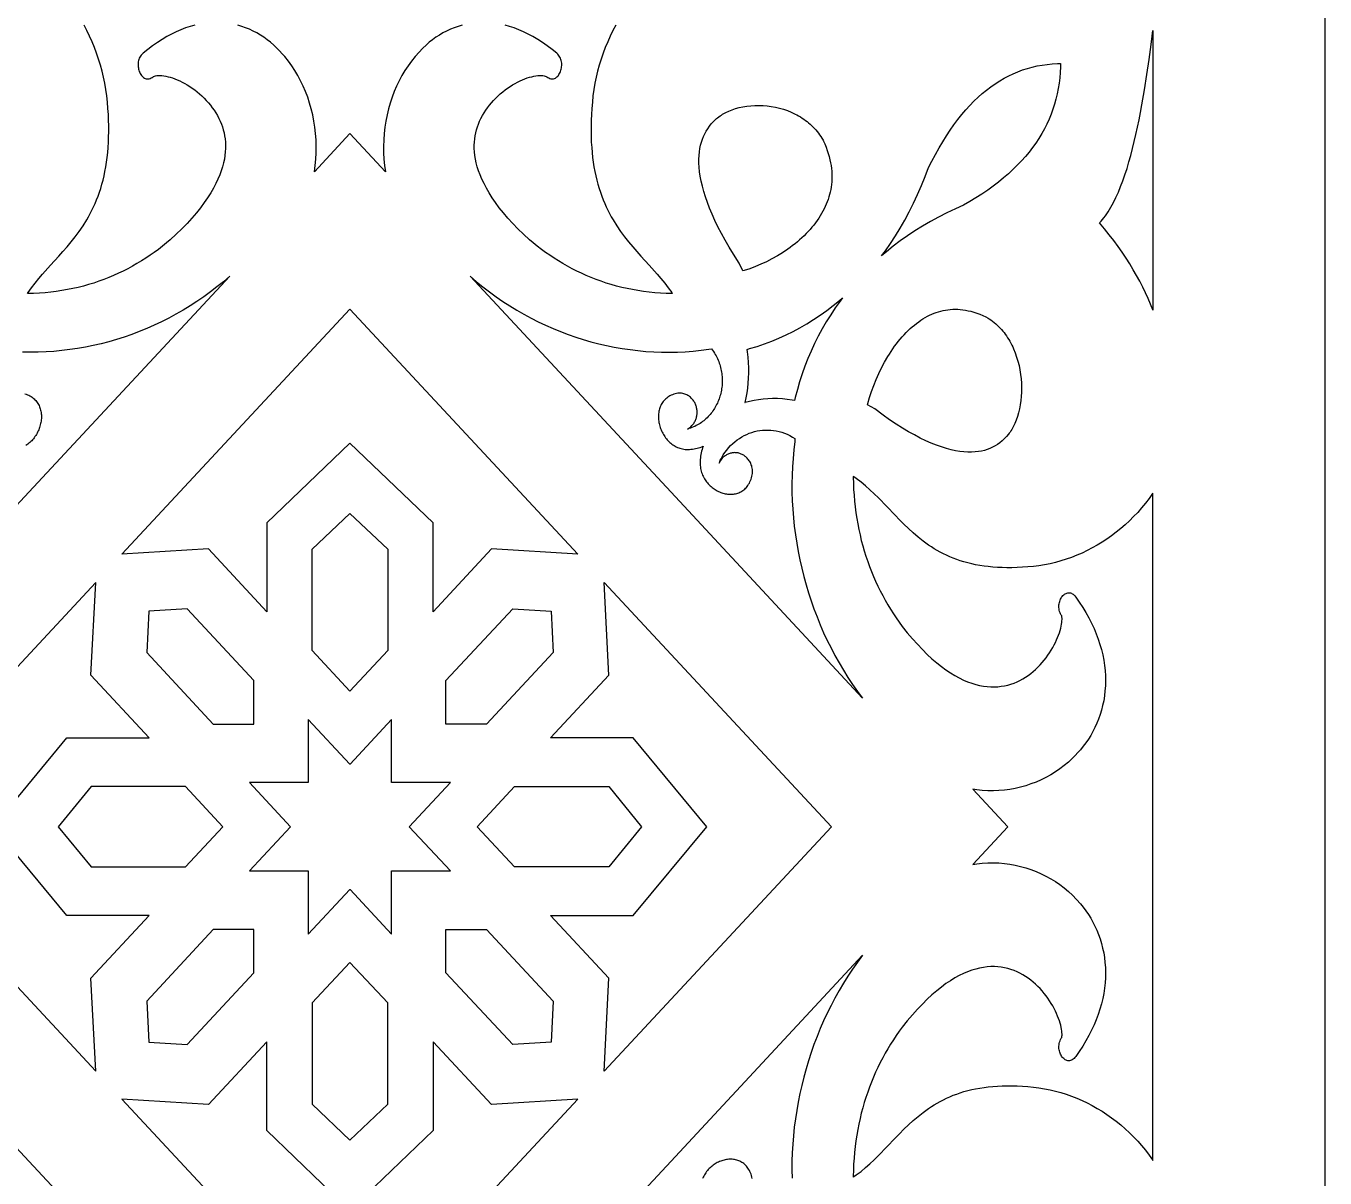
# Model space of a CAD drawing. Extents: x -170 to 170, y -482 to 482.
# Drawn here: x -56.5 to 170, y 89.6 to 290.5 of the extents above; entities that cross this region are included whole.
import ezdxf

# ---------------------------------------------------------------- set-up
doc = ezdxf.new("R2010")
doc.units = 0
doc.header["$MEASUREMENT"] = 0
doc.layers.add('LAYER_1', color=18, linetype='CONTINUOUS')

msp = doc.modelspace()

# ---------------------------------------------------------------- linework, layer by layer
at = {"layer": 'LAYER_1'}
for points in [[(170, -482.5), (170, 482.5), (-170, 482.5), (-170, -482.5)], [(139.98, 241), (139.58, 241.99), (139.16, 242.98), (138.71, 243.98), (138.22, 244.98), (137.71, 245.98), (137.16, 246.99), (136.58, 248), (135.96, 249.02), (135.31, 250.03), (134.63, 251.05), (133.91, 252.07), (133.16, 253.09), (132.37, 254.11), (131.54, 255.14), (130.68, 256.16), (130.95, 256.45), (131.21, 256.75), (131.46, 257.07), (131.71, 257.41), (132.2, 258.12), (132.67, 258.89), (133.12, 259.72), (133.56, 260.59), (133.97, 261.52), (134.37, 262.49), (134.76, 263.51), (135.12, 264.57), (135.48, 265.66), (135.82, 266.79), (136.14, 267.95), (136.45, 269.14), (136.75, 270.36), (137.04, 271.6), (137.31, 272.86), (137.58, 274.14), (137.83, 275.44), (138.07, 276.74), (138.53, 279.38), (138.94, 282.04), (139.33, 284.69), (139.69, 287.31), (140, 289.75), (140, 240.93)], [(123.88, 283.39), (123.83, 282.42), (123.75, 281.47), (123.63, 280.52), (123.48, 279.59), (123.3, 278.67), (123.08, 277.77), (122.83, 276.87), (122.55, 275.99), (122.23, 275.11), (121.88, 274.25), (121.49, 273.4), (121.07, 272.56), (120.61, 271.73), (120.11, 270.91), (119.58, 270.1), (119.01, 269.31), (118.4, 268.52), (117.76, 267.74), (117.07, 266.97), (116.35, 266.21), (115.59, 265.46), (114.79, 264.73), (113.95, 264), (113.07, 263.28), (112.16, 262.58), (111.2, 261.88), (110.19, 261.2), (109.15, 260.53), (108.07, 259.87), (107, 259.25), (105.55, 258.62), (104.07, 257.92), (102.62, 257.19), (101.2, 256.42), (99.83, 255.62), (98.49, 254.78), (97.2, 253.92), (95.94, 253.02), (94.71, 252.1), (93.53, 251.14), (92.68, 250.41), (93.36, 251.32), (94.25, 252.6), (95.11, 253.91), (95.94, 255.27), (96.75, 256.66), (97.52, 258.1), (98.27, 259.58), (98.98, 261.1), (99.66, 262.66), (100.31, 264.26), (100.9, 265.81), (101.47, 266.96), (102.09, 268.12), (102.71, 269.25), (103.35, 270.32), (103.99, 271.35), (104.65, 272.34), (105.31, 273.29), (105.99, 274.19), (106.68, 275.05), (107.37, 275.87), (108.08, 276.65), (108.79, 277.38), (109.52, 278.07), (110.25, 278.73), (110.99, 279.34), (111.74, 279.91), (112.51, 280.44), (113.28, 280.94), (114.06, 281.39), (114.85, 281.81), (115.65, 282.19), (116.46, 282.53), (117.28, 282.84), (118.12, 283.11), (118.96, 283.34), (119.81, 283.54), (120.68, 283.7), (121.56, 283.82), (122.44, 283.91), (123.35, 283.96), (123.89, 283.97)], [(84.03, 263.76), (84, 263.31), (83.96, 262.86), (83.9, 262.41), (83.83, 261.98), (83.74, 261.54), (83.64, 261.11), (83.51, 260.69), (83.38, 260.26), (83.23, 259.84), (83.06, 259.42), (82.88, 259.01), (82.68, 258.6), (82.47, 258.19), (82.24, 257.78), (81.99, 257.37), (81.74, 256.97), (81.46, 256.58), (81.18, 256.18), (80.88, 255.79), (80.56, 255.41), (80.24, 255.03), (79.9, 254.65), (79.54, 254.29), (79.18, 253.92), (78.8, 253.57), (78.41, 253.21), (78.02, 252.87), (77.61, 252.53), (77.19, 252.21), (76.76, 251.88), (76.35, 251.59), (75.44, 250.97), (74.52, 250.41), (73.58, 249.88), (72.63, 249.39), (71.66, 248.95), (70.69, 248.54), (69.72, 248.18), (68.76, 247.87), (68.51, 247.8), (67.86, 249.14), (66.86, 250.7), (66.11, 251.93), (65.41, 253.14), (64.76, 254.32), (64.17, 255.47), (63.63, 256.58), (63.14, 257.67), (62.71, 258.72), (62.32, 259.74), (61.98, 260.72), (61.69, 261.67), (61.45, 262.58), (61.25, 263.46), (61.09, 264.3), (60.97, 265.1), (60.9, 265.86), (60.86, 266.59), (60.85, 267.28), (60.88, 267.94), (60.94, 268.56), (61.03, 269.15), (61.14, 269.71), (61.28, 270.24), (61.45, 270.75), (61.64, 271.23), (61.86, 271.7), (62.1, 272.15), (62.38, 272.59), (62.68, 273.02), (63.01, 273.43), (63.38, 273.84), (63.76, 274.22), (63.91, 274.35), (64.11, 274.51), (64.32, 274.67), (64.54, 274.83), (64.77, 274.98), (64.98, 275.11), (65.52, 275.4), (66.06, 275.66), (66.64, 275.89), (67.24, 276.1), (67.87, 276.27), (68.53, 276.42), (69.2, 276.53), (69.89, 276.61), (70.59, 276.66), (71.31, 276.67), (72.03, 276.65), (72.75, 276.59), (73.47, 276.49), (74.19, 276.36), (74.9, 276.19), (75.59, 275.99), (76.28, 275.75), (76.95, 275.48), (77.63, 275.16), (77.92, 275.01), (78.23, 274.83), (78.53, 274.65), (78.83, 274.46), (79.12, 274.26), (79.41, 274.05), (79.69, 273.83), (79.96, 273.61), (80.23, 273.38), (80.49, 273.14), (80.74, 272.89), (80.98, 272.64), (81.22, 272.37), (81.45, 272.1), (81.67, 271.82), (81.89, 271.53), (82.09, 271.23), (82.29, 270.93), (82.48, 270.61), (82.58, 270.42), (82.78, 269.97), (83.01, 269.39), (83.22, 268.82), (83.4, 268.27), (83.56, 267.72), (83.69, 267.19), (83.8, 266.67), (83.88, 266.16), (83.95, 265.66), (84, 265.17), (84.03, 264.7), (84.04, 264.23)], [(55.17, 210.06), (20.95, 246.85), (22.05, 245.91), (23.18, 245), (24.32, 244.12), (25.49, 243.27), (26.67, 242.46), (27.87, 241.68), (29.09, 240.94), (30.33, 240.23), (31.58, 239.56), (32.84, 238.92), (34.12, 238.32), (35.41, 237.75), (36.72, 237.22), (38.03, 236.72), (39.36, 236.26), (40.69, 235.83), (42.03, 235.44), (43.38, 235.09), (44.74, 234.78), (46.1, 234.5), (47.47, 234.26), (48.84, 234.06), (50.21, 233.89), (51.59, 233.76), (52.97, 233.67), (54.34, 233.62), (55.72, 233.61), (57.1, 233.64), (58.47, 233.7), (59.84, 233.81), (61.21, 233.95), (62.57, 234.14), (63.05, 234.18), (63.22, 233.95), (63.39, 233.71), (63.54, 233.47), (63.69, 233.23), (63.83, 232.99), (63.96, 232.74), (64.08, 232.49), (64.19, 232.24), (64.3, 231.98), (64.39, 231.72), (64.48, 231.47), (64.56, 231.21), (64.63, 230.94), (64.69, 230.68), (64.75, 230.42), (64.8, 230.15), (64.84, 229.89), (64.87, 229.62), (64.89, 229.35), (64.91, 229.09), (64.92, 228.82), (64.92, 228.55), (64.91, 228.29), (64.9, 228.02), (64.88, 227.76), (64.85, 227.49), (64.81, 227.23), (64.77, 226.97), (64.72, 226.71), (64.66, 226.46), (64.59, 226.2), (64.52, 225.95), (64.44, 225.7), (64.36, 225.45), (64.26, 225.21), (64.16, 224.97), (64.06, 224.73), (63.94, 224.49), (63.82, 224.26), (63.7, 224.03), (63.56, 223.81), (63.42, 223.59), (63.28, 223.37), (63.13, 223.16), (62.97, 222.96), (62.8, 222.76), (62.63, 222.56), (62.46, 222.37), (62.27, 222.18), (62.08, 222), (61.89, 221.83), (61.69, 221.66), (61.48, 221.5), (61.27, 221.35), (61.05, 221.2), (60.83, 221.06), (60.6, 220.92), (60.36, 220.8), (60.12, 220.68), (59.88, 220.57), (59.63, 220.46), (59.37, 220.37), (59.11, 220.28), (58.84, 220.2), (59.04, 220.32), (59.25, 220.46), (59.44, 220.62), (59.63, 220.8), (59.74, 220.92), (59.84, 221.05), (59.94, 221.18), (60.02, 221.32), (60.1, 221.46), (60.18, 221.6), (60.25, 221.74), (60.31, 221.89), (60.36, 222.04), (60.41, 222.19), (60.44, 222.34), (60.48, 222.5), (60.5, 222.66), (60.52, 222.81), (60.53, 222.97), (60.53, 223.13), (60.53, 223.29), (60.52, 223.45), (60.5, 223.6), (60.48, 223.76), (60.45, 223.92), (60.41, 224.07), (60.36, 224.22), (60.31, 224.37), (60.25, 224.52), (60.18, 224.67), (60.11, 224.81), (60.03, 224.95), (59.94, 225.09), (59.84, 225.22), (59.74, 225.35), (59.63, 225.48), (59.5, 225.61), (59.37, 225.74), (59.23, 225.86), (59.08, 225.98), (58.92, 226.08), (58.76, 226.17), (58.58, 226.25), (58.4, 226.32), (58.21, 226.37), (58.02, 226.42), (57.81, 226.44), (57.6, 226.46), (57.38, 226.46), (57.16, 226.44), (56.93, 226.41), (56.7, 226.36), (56.45, 226.28), (56.22, 226.2), (56, 226.1), (55.79, 225.99), (55.59, 225.88), (55.4, 225.75), (55.23, 225.62), (55.06, 225.48), (54.91, 225.33), (54.76, 225.17), (54.63, 225.01), (54.5, 224.84), (54.39, 224.67), (54.29, 224.49), (54.19, 224.3), (54.11, 224.11), (54.04, 223.92), (53.97, 223.72), (53.92, 223.52), (53.87, 223.31), (53.84, 223.1), (53.81, 222.89), (53.79, 222.68), (53.79, 222.46), (53.79, 222.24), (53.79, 222.03), (53.81, 221.81), (53.84, 221.59), (53.87, 221.37), (53.92, 221.15), (53.97, 220.93), (54.03, 220.72), (54.09, 220.5), (54.17, 220.29), (54.25, 220.08), (54.34, 219.87), (54.44, 219.66), (54.54, 219.46), (54.65, 219.26), (54.77, 219.07), (54.9, 218.88), (55.03, 218.7), (55.17, 218.52), (55.31, 218.34), (55.47, 218.18), (55.62, 218.02), (55.79, 217.86), (55.96, 217.72), (56.14, 217.58), (56.32, 217.45), (56.51, 217.32), (56.7, 217.21), (56.9, 217.11), (57.11, 217.01), (57.32, 216.92), (57.53, 216.85), (57.76, 216.79), (57.98, 216.73), (58.21, 216.69), (58.45, 216.66), (58.69, 216.64), (58.93, 216.64), (59.18, 216.65), (59.43, 216.67), (59.71, 216.7), (59.99, 216.74), (60.26, 216.79), (60.53, 216.86), (60.8, 216.93), (61.07, 217.01), (61.33, 217.11), (61.58, 217.21), (61.49, 216.94), (61.4, 216.66), (61.32, 216.37), (61.25, 216.08), (61.19, 215.79), (61.14, 215.5), (61.1, 215.2), (61.08, 214.9), (61.06, 214.63), (61.05, 214.36), (61.05, 214.1), (61.07, 213.84), (61.1, 213.59), (61.14, 213.34), (61.19, 213.1), (61.25, 212.86), (61.32, 212.63), (61.39, 212.4), (61.48, 212.18), (61.58, 211.96), (61.69, 211.76), (61.8, 211.55), (61.92, 211.36), (62.05, 211.17), (62.19, 210.98), (62.33, 210.8), (62.48, 210.63), (62.63, 210.47), (62.79, 210.31), (62.96, 210.16), (63.13, 210.02), (63.31, 209.89), (63.49, 209.76), (63.67, 209.64), (63.86, 209.53), (64.05, 209.42), (64.24, 209.33), (64.44, 209.24), (64.64, 209.16), (64.84, 209.08), (65.04, 209.02), (65.24, 208.97), (65.45, 208.92), (65.65, 208.88), (65.85, 208.86), (66.06, 208.84), (66.26, 208.83), (66.46, 208.83), (66.66, 208.84), (66.86, 208.86), (67.06, 208.88), (67.25, 208.92), (67.45, 208.97), (67.63, 209.03), (67.82, 209.1), (68, 209.18), (68.18, 209.27), (68.35, 209.37), (68.52, 209.48), (68.68, 209.6), (68.83, 209.73), (68.99, 209.88), (69.13, 210.03), (69.27, 210.2), (69.4, 210.38), (69.52, 210.57), (69.64, 210.77), (69.75, 210.98), (69.84, 211.21), (69.93, 211.44), (70.02, 211.69), (70.09, 211.96), (70.13, 212.21), (70.16, 212.46), (70.18, 212.7), (70.18, 212.93), (70.17, 213.16), (70.14, 213.38), (70.1, 213.59), (70.05, 213.79), (69.98, 213.99), (69.91, 214.17), (69.83, 214.35), (69.73, 214.52), (69.63, 214.68), (69.52, 214.83), (69.4, 214.98), (69.27, 215.11), (69.15, 215.23), (69.03, 215.34), (68.91, 215.44), (68.78, 215.54), (68.65, 215.63), (68.51, 215.71), (68.38, 215.78), (68.24, 215.84), (68.1, 215.9), (67.96, 215.95), (67.81, 215.99), (67.67, 216.03), (67.52, 216.05), (67.38, 216.07), (67.23, 216.08), (67.08, 216.09), (66.94, 216.08), (66.79, 216.07), (66.64, 216.05), (66.5, 216.02), (66.35, 215.99), (66.21, 215.95), (66.07, 215.9), (65.93, 215.84), (65.79, 215.78), (65.66, 215.7), (65.53, 215.62), (65.4, 215.54), (65.27, 215.44), (65.15, 215.34), (65.03, 215.23), (64.92, 215.11), (64.75, 214.91), (64.61, 214.7), (64.48, 214.48), (64.36, 214.26), (64.47, 214.51), (64.58, 214.76), (64.71, 215), (64.83, 215.24), (65.1, 215.7), (65.39, 216.13), (65.7, 216.55), (66.03, 216.94), (66.38, 217.32), (66.74, 217.67), (67.11, 217.99), (67.5, 218.3), (67.9, 218.58), (68.32, 218.83), (68.74, 219.07), (69.18, 219.28), (69.62, 219.46), (70.07, 219.62), (70.53, 219.76), (71, 219.87), (71.47, 219.95), (71.94, 220.01), (72.42, 220.04), (72.9, 220.04), (73.38, 220.02), (73.86, 219.97), (74.34, 219.89), (74.82, 219.78), (75.29, 219.65), (75.77, 219.49), (76.23, 219.29), (76.69, 219.07), (77.15, 218.82), (77.59, 218.54), (77.55, 218.02), (77.38, 216.56), (77.25, 215.09), (77.15, 213.62), (77.09, 212.14), (77.06, 210.66), (77.07, 209.18), (77.12, 207.7), (77.2, 206.22), (77.32, 204.74), (77.48, 203.26), (77.67, 201.78), (77.89, 200.31), (78.15, 198.85), (78.44, 197.39), (78.77, 195.94), (79.13, 194.5), (79.52, 193.06), (79.95, 191.64), (80.41, 190.22), (80.91, 188.82), (81.44, 187.43), (82, 186.05), (82.59, 184.69), (83.22, 183.35), (83.88, 182.02), (84.57, 180.71), (85.29, 179.41), (86.05, 178.14), (86.83, 176.89), (87.65, 175.66), (88.5, 174.45), (89.38, 173.26)], [(85.45, 242.53), (84.62, 241.35), (83.82, 240.14), (83.06, 238.91), (82.34, 237.67), (81.66, 236.4), (81.02, 235.12), (80.42, 233.81), (79.86, 232.5), (79.34, 231.16), (78.86, 229.81), (78.41, 228.45), (78.01, 227.08), (77.64, 225.69), (77.52, 225.18), (77.13, 225.26), (76.25, 225.39), (75.39, 225.48), (74.54, 225.52), (73.69, 225.53), (72.86, 225.5), (72.04, 225.44), (71.24, 225.33), (70.45, 225.2), (69.68, 225.03), (68.92, 224.82), (68.88, 224.81), (68.89, 224.85), (69.08, 225.67), (69.24, 226.5), (69.37, 227.35), (69.46, 228.21), (69.52, 229.09), (69.55, 229.99), (69.54, 230.89), (69.5, 231.81), (69.42, 232.74), (69.3, 233.68), (69.23, 234.11), (69.69, 234.24), (70.99, 234.63), (72.26, 235.06), (73.53, 235.54), (74.79, 236.06), (76.03, 236.62), (77.25, 237.23), (78.46, 237.87), (79.66, 238.56), (80.83, 239.29), (81.99, 240.06), (83.13, 240.88), (84.25, 241.74), (85.36, 242.63), (85.86, 243.07)], [(0, 241.11), (39.74, 198.37), (24.67, 199.29), (14.5, 188.34), (14.5, 203.82), (0, 217.74), (-14.5, 203.82), (-14.5, 188.34), (-24.67, 199.29), (-39.74, 198.37)], [(117.09, 226.66), (117.04, 225.9), (116.97, 225.16), (116.86, 224.43), (116.73, 223.73), (116.56, 223.05), (116.37, 222.4), (116.16, 221.78), (115.92, 221.2), (115.64, 220.62), (115.52, 220.39), (115.38, 220.14), (115.24, 219.91), (115.09, 219.68), (114.94, 219.46), (114.82, 219.31), (114.46, 218.89), (114.09, 218.5), (113.7, 218.14), (113.3, 217.82), (112.9, 217.52), (112.48, 217.26), (112.04, 217.03), (111.59, 216.82), (111.12, 216.64), (110.62, 216.49), (110.1, 216.36), (109.56, 216.27), (108.98, 216.21), (108.37, 216.18), (107.72, 216.18), (107.05, 216.22), (106.34, 216.31), (105.59, 216.43), (104.81, 216.6), (104, 216.82), (103.15, 217.08), (102.27, 217.39), (101.35, 217.75), (100.41, 218.17), (99.43, 218.64), (98.42, 219.17), (97.38, 219.75), (96.32, 220.38), (95.22, 221.08), (94.1, 221.83), (92.95, 222.64), (91.5, 223.71), (90.25, 224.41), (90.32, 224.68), (90.61, 225.72), (90.94, 226.76), (91.32, 227.8), (91.73, 228.84), (92.19, 229.87), (92.68, 230.88), (93.2, 231.86), (93.77, 232.84), (94.05, 233.29), (94.35, 233.75), (94.66, 234.2), (94.97, 234.64), (95.29, 235.07), (95.61, 235.48), (95.95, 235.89), (96.28, 236.28), (96.63, 236.66), (96.98, 237.03), (97.33, 237.38), (97.69, 237.72), (98.05, 238.04), (98.41, 238.35), (98.78, 238.64), (99.16, 238.92), (99.53, 239.18), (99.91, 239.42), (100.29, 239.65), (100.67, 239.87), (101.06, 240.06), (101.45, 240.24), (101.84, 240.4), (102.23, 240.55), (102.63, 240.68), (103.03, 240.79), (103.43, 240.89), (103.84, 240.97), (104.25, 241.03), (104.67, 241.08), (105.1, 241.1), (105.53, 241.11), (105.96, 241.1), (106.41, 241.07), (106.86, 241.02), (107.33, 240.95), (107.8, 240.85), (108.28, 240.74), (108.78, 240.59), (109.28, 240.43), (109.8, 240.23), (110.33, 240.01), (110.87, 239.76), (111.29, 239.55), (111.46, 239.44), (111.76, 239.23), (112.04, 239.02), (112.32, 238.8), (112.59, 238.57), (112.85, 238.33), (113.1, 238.08), (113.35, 237.83), (113.58, 237.57), (113.81, 237.3), (114.04, 237.02), (114.25, 236.73), (114.46, 236.44), (114.66, 236.14), (114.85, 235.83), (115.04, 235.51), (115.22, 235.19), (115.39, 234.86), (115.55, 234.53), (115.69, 234.22), (115.99, 233.49), (116.24, 232.77), (116.46, 232.03), (116.65, 231.28), (116.81, 230.52), (116.93, 229.75), (117.02, 228.97), (117.08, 228.2), (117.1, 227.42)], [(131.41, 128.85), (131.54, 128.01), (131.64, 127.15), (131.71, 126.28), (131.73, 125.4), (131.71, 124.5), (131.66, 123.6), (131.56, 122.69), (131.42, 121.78), (131.24, 120.86), (131.02, 119.94), (130.76, 119.02), (130.46, 118.1), (130.12, 117.18), (129.73, 116.26), (129.3, 115.34), (128.83, 114.41), (128.32, 113.49), (127.76, 112.58), (127.16, 111.66), (126.54, 110.77), (126.4, 110.58), (126.25, 110.42), (126.1, 110.29), (125.94, 110.19), (125.79, 110.11), (125.63, 110.05), (125.47, 110.03), (125.31, 110.02), (125.16, 110.03), (125.01, 110.07), (124.86, 110.13), (124.71, 110.2), (124.57, 110.29), (124.44, 110.4), (124.31, 110.52), (124.2, 110.66), (124.08, 110.81), (123.98, 110.98), (123.89, 111.15), (123.81, 111.33), (123.74, 111.53), (123.69, 111.73), (123.65, 111.94), (123.62, 112.15), (123.61, 112.37), (123.61, 112.59), (123.63, 112.82), (123.67, 113.04), (123.72, 113.27), (123.8, 113.5), (123.9, 113.72), (124.01, 113.94), (124.09, 114.07), (124.09, 114.08), (124.1, 114.12), (124.12, 114.19), (124.14, 114.31), (124.15, 114.47), (124.15, 114.68), (124.14, 114.92), (124.11, 115.2), (124.07, 115.51), (124, 115.84), (123.92, 116.2), (123.82, 116.58), (123.69, 116.98), (123.55, 117.39), (123.38, 117.82), (123.2, 118.25), (123, 118.69), (122.77, 119.13), (122.53, 119.58), (122.27, 120.02), (121.99, 120.47), (121.69, 120.91), (121.38, 121.35), (121.04, 121.77), (120.69, 122.19), (120.33, 122.6), (119.94, 123), (119.54, 123.38), (119.13, 123.75), (118.69, 124.1), (118.25, 124.43), (117.78, 124.74), (117.31, 125.03), (116.81, 125.3), (116.31, 125.54), (115.79, 125.76), (115.25, 125.95), (114.7, 126.11), (114.13, 126.24), (113.56, 126.34), (112.96, 126.41), (112.35, 126.44), (111.73, 126.44), (111.1, 126.39), (110.44, 126.31), (109.78, 126.19), (109.1, 126.02), (108.4, 125.81), (107.69, 125.54), (106.96, 125.24), (106.22, 124.88), (105.47, 124.46), (104.7, 123.99), (103.92, 123.47), (103.12, 122.88), (102.31, 122.24), (101.48, 121.53), (100.65, 120.76), (99.8, 119.92), (98.93, 119.01), (98.06, 118.03), (97.17, 116.98), (96.28, 115.88), (95.77, 115.17), (95.25, 114.42), (94.75, 113.67), (94.26, 112.9), (93.79, 112.11), (93.33, 111.32), (92.89, 110.51), (92.46, 109.7), (92.06, 108.87), (91.66, 108.02), (91.29, 107.17), (90.93, 106.31), (90.59, 105.43), (90.27, 104.54), (89.96, 103.64), (89.68, 102.73), (89.41, 101.81), (89.16, 100.88), (88.93, 99.94), (88.72, 98.98), (88.53, 98.02), (88.36, 97.04), (88.21, 96.05), (88.08, 95.05), (87.97, 94.04), (87.89, 93.02), (87.82, 91.99), (87.78, 90.94), (87.76, 89.88), (87.76, 89.73), (87.88, 89.81), (88.29, 90.1), (89.12, 90.73), (89.91, 91.38), (90.67, 92.06), (91.42, 92.76), (92.14, 93.48), (93.6, 94.98), (95.05, 96.51), (95.8, 97.29), (96.57, 98.06), (97.36, 98.83), (98.19, 99.58), (99.05, 100.31), (99.94, 101.02), (100.88, 101.69), (101.38, 102.02), (101.88, 102.34), (102.4, 102.64), (102.93, 102.94), (103.47, 103.22), (104.03, 103.49), (104.6, 103.75), (105.19, 103.99), (105.8, 104.22), (106.42, 104.43), (107.06, 104.63), (107.72, 104.81), (108.4, 104.98), (109.09, 105.13), (109.81, 105.26), (110.55, 105.37), (111.3, 105.46), (112.08, 105.54), (112.88, 105.6), (113.71, 105.63), (114.55, 105.65), (115.42, 105.65), (116.32, 105.62), (117.24, 105.58), (118.19, 105.51), (119.16, 105.42), (120.13, 105.3), (121.1, 105.14), (122.06, 104.95), (123.02, 104.73), (123.96, 104.47), (124.9, 104.17), (125.82, 103.84), (126.74, 103.48), (127.64, 103.09), (128.54, 102.66), (129.42, 102.2), (130.28, 101.72), (131.13, 101.2), (131.97, 100.65), (132.79, 100.07), (133.6, 99.46), (134.38, 98.82), (135.15, 98.15), (135.9, 97.46), (136.63, 96.74), (137.34, 95.99), (138.03, 95.21), (138.69, 94.41), (139.33, 93.58), (139.95, 92.72), (140, 92.65), (140, 209.02), (139.95, 208.95), (139.33, 208.09), (138.69, 207.26), (138.03, 206.46), (137.34, 205.68), (136.63, 204.93), (135.9, 204.21), (135.15, 203.51), (134.38, 202.85), (133.6, 202.21), (132.79, 201.6), (131.97, 201.02), (131.13, 200.47), (130.28, 199.95), (129.42, 199.47), (128.54, 199.01), (127.64, 198.58), (126.74, 198.19), (125.82, 197.83), (124.9, 197.5), (123.96, 197.2), (123.02, 196.94), (122.06, 196.72), (121.1, 196.53), (120.13, 196.37), (119.16, 196.25), (118.19, 196.16), (117.24, 196.09), (116.32, 196.05), (115.42, 196.02), (114.55, 196.02), (113.71, 196.04), (112.88, 196.07), (112.08, 196.13), (111.3, 196.21), (110.55, 196.3), (109.81, 196.41), (109.09, 196.54), (108.4, 196.69), (107.72, 196.86), (107.06, 197.04), (106.42, 197.24), (105.8, 197.45), (105.19, 197.68), (104.6, 197.92), (104.03, 198.18), (103.47, 198.45), (102.93, 198.73), (102.4, 199.02), (101.88, 199.33), (101.38, 199.65), (100.88, 199.98), (99.94, 200.65), (99.05, 201.36), (98.19, 202.09), (97.36, 202.84), (96.57, 203.61), (95.8, 204.38), (95.05, 205.16), (93.6, 206.69), (92.14, 208.19), (91.42, 208.91), (90.67, 209.61), (89.91, 210.29), (89.12, 210.94), (88.29, 211.57), (87.88, 211.86), (87.76, 211.94), (87.76, 211.79), (87.78, 210.73), (87.82, 209.68), (87.89, 208.65), (87.97, 207.63), (88.08, 206.62), (88.21, 205.62), (88.36, 204.63), (88.53, 203.65), (88.72, 202.69), (88.93, 201.73), (89.16, 200.79), (89.41, 199.86), (89.68, 198.94), (89.96, 198.03), (90.27, 197.13), (90.59, 196.24), (90.93, 195.36), (91.29, 194.5), (91.66, 193.65), (92.06, 192.8), (92.46, 191.97), (92.89, 191.16), (93.33, 190.35), (93.79, 189.56), (94.26, 188.77), (94.75, 188), (95.25, 187.25), (95.77, 186.5), (96.28, 185.79), (97.17, 184.69), (98.06, 183.64), (98.93, 182.66), (99.8, 181.75), (100.65, 180.91), (101.48, 180.14), (102.31, 179.43), (103.12, 178.79), (103.92, 178.2), (104.7, 177.68), (105.47, 177.21), (106.22, 176.79), (106.96, 176.43), (107.69, 176.12), (108.4, 175.86), (109.1, 175.65), (109.78, 175.48), (110.44, 175.36), (111.1, 175.28), (111.73, 175.23), (112.35, 175.23), (112.96, 175.26), (113.56, 175.33), (114.13, 175.43), (114.7, 175.56), (115.25, 175.72), (115.79, 175.91), (116.31, 176.13), (116.81, 176.37), (117.31, 176.64), (117.78, 176.93), (118.25, 177.24), (118.69, 177.57), (119.13, 177.92), (119.54, 178.29), (119.94, 178.67), (120.33, 179.07), (120.69, 179.48), (121.04, 179.9), (121.38, 180.32), (121.69, 180.76), (121.99, 181.2), (122.27, 181.65), (122.53, 182.09), (122.77, 182.54), (123, 182.98), (123.2, 183.42), (123.38, 183.85), (123.55, 184.28), (123.69, 184.69), (123.82, 185.09), (123.92, 185.47), (124, 185.83), (124.07, 186.16), (124.11, 186.47), (124.14, 186.75), (124.15, 186.99), (124.15, 187.2), (124.14, 187.36), (124.12, 187.48), (124.1, 187.55), (124.09, 187.59), (124.09, 187.6), (124.01, 187.73), (123.9, 187.95), (123.8, 188.17), (123.72, 188.4), (123.67, 188.63), (123.63, 188.85), (123.61, 189.08), (123.61, 189.3), (123.62, 189.52), (123.65, 189.73), (123.69, 189.94), (123.74, 190.14), (123.81, 190.34), (123.89, 190.52), (123.98, 190.69), (124.08, 190.86), (124.2, 191.01), (124.31, 191.15), (124.44, 191.27), (124.57, 191.38), (124.71, 191.47), (124.86, 191.54), (125.01, 191.6), (125.16, 191.64), (125.31, 191.65), (125.47, 191.64), (125.63, 191.62), (125.79, 191.56), (125.94, 191.48), (126.1, 191.38), (126.25, 191.25), (126.4, 191.09), (126.54, 190.9), (127.16, 190.01), (127.76, 189.09), (128.32, 188.18), (128.83, 187.26), (129.3, 186.33), (129.73, 185.41), (130.12, 184.49), (130.46, 183.57), (130.76, 182.65), (131.02, 181.73), (131.24, 180.81), (131.42, 179.89), (131.56, 178.98), (131.66, 178.07), (131.71, 177.17), (131.73, 176.27), (131.71, 175.39), (131.64, 174.52), (131.54, 173.66), (131.41, 172.82), (131.23, 171.99), (131.03, 171.19), (130.79, 170.4), (130.52, 169.63), (130.22, 168.89), (129.89, 168.16), (129.53, 167.46), (129.15, 166.78), (128.74, 166.12), (128.31, 165.49), (127.86, 164.87), (127.37, 164.25), (126, 162.79), (125.28, 162.12), (124.54, 161.51), (123.78, 160.93), (122.99, 160.4), (122.18, 159.9), (121.35, 159.44), (120.5, 159.02), (119.63, 158.64), (118.74, 158.3), (117.84, 158), (116.92, 157.74), (115.99, 157.52), (115.05, 157.35), (114.1, 157.23), (113.15, 157.14), (112.18, 157.11), (111.22, 157.12), (110.24, 157.18), (109.27, 157.28), (108.62, 157.39), (114.71, 150.83), (108.62, 144.28), (109.27, 144.39), (110.24, 144.49), (111.22, 144.55), (112.18, 144.56), (113.15, 144.53), (114.1, 144.44), (115.05, 144.32), (115.99, 144.14), (116.92, 143.93), (117.84, 143.67), (118.74, 143.37), (119.63, 143.03), (120.5, 142.65), (121.35, 142.23), (122.18, 141.77), (122.99, 141.27), (123.78, 140.74), (124.54, 140.16), (125.28, 139.55), (126, 138.88), (127.37, 137.42), (127.86, 136.8), (128.31, 136.18), (128.74, 135.55), (129.15, 134.89), (129.53, 134.21), (129.89, 133.51), (130.22, 132.78), (130.52, 132.04), (130.79, 131.27), (131.03, 130.48), (131.23, 129.68)], [(0, 205.49), (6.6, 199.25), (6.6, 181.57), (0, 174.49), (-6.6, 181.57), (-6.6, 199.25)], [(-44.3, 108.2), (-45.15, 124.4), (-34.97, 135.35), (-49.37, 135.35), (-62.22, 150.83), (-49.37, 166.32), (-34.97, 166.32), (-45.15, 177.27), (-44.3, 193.47), (-83.94, 150.83)], [(44.3, 108.2), (45.15, 124.4), (34.97, 135.35), (49.37, 135.35), (62.22, 150.83), (49.37, 166.32), (34.97, 166.32), (45.15, 177.27), (44.3, 193.47), (83.94, 150.83)], [(-23.81, 168.75), (-16.75, 168.75), (-16.75, 176.33), (-28.38, 188.84), (-35.06, 188.43), (-35.43, 181.25)], [(23.81, 168.75), (16.75, 168.75), (16.75, 176.33), (28.38, 188.84), (35.06, 188.43), (35.43, 181.25)], [(0, 139.91), (0.01, 139.91), (0.02, 139.91), (7.26, 132.11), (7.26, 143.13), (17.51, 143.13), (10.35, 150.83), (17.51, 158.54), (7.26, 158.54), (7.26, 169.56), (0.02, 161.76), (0.01, 161.76), (0, 161.76), (-0.01, 161.76), (-0.02, 161.76), (-7.26, 169.56), (-7.26, 158.54), (-17.51, 158.54), (-10.35, 150.83), (-17.51, 143.13), (-7.26, 143.13), (-7.26, 132.11), (-0.02, 139.91), (-0.01, 139.91)], [(-45.12, 143.84), (-28.67, 143.84), (-22.18, 150.83), (-28.67, 157.83), (-45.12, 157.83), (-50.84, 150.83)], [(45.12, 143.84), (28.67, 143.84), (22.18, 150.83), (28.67, 157.83), (45.12, 157.83), (50.84, 150.83)], [(-35.06, 113.24), (-28.38, 112.83), (-16.75, 125.34), (-16.75, 132.92), (-23.81, 132.92), (-35.43, 120.42)], [(35.06, 113.24), (28.38, 112.83), (16.75, 125.34), (16.75, 132.92), (23.81, 132.92), (35.43, 120.42)], [(0, 96.18), (6.6, 102.42), (6.6, 120.1), (0, 127.18), (-6.6, 120.1), (-6.6, 102.42)], [(0, 60.56), (39.74, 103.3), (24.67, 102.38), (14.5, 113.33), (14.5, 97.84), (0, 83.93), (-14.5, 97.84), (-14.5, 113.33), (-24.67, 102.38), (-39.74, 103.3)]]:
    msp.add_lwpolyline(points, close=True, dxfattribs=at)
for points in [[(-27.04, 290.65), (-27.83, 290.43), (-28.64, 290.17), (-29.45, 289.86), (-30.26, 289.51), (-31.08, 289.11), (-31.91, 288.67), (-32.74, 288.18), (-33.57, 287.64), (-34.41, 287.05), (-35.25, 286.42), (-36.07, 285.76), (-36.23, 285.6), (-36.38, 285.44), (-36.51, 285.27), (-36.62, 285.08), (-36.72, 284.89), (-36.79, 284.68), (-36.85, 284.48), (-36.89, 284.27), (-36.92, 284.05), (-36.93, 283.83), (-36.93, 283.62), (-36.91, 283.4), (-36.88, 283.19), (-36.84, 282.98), (-36.79, 282.78), (-36.72, 282.58), (-36.64, 282.39), (-36.55, 282.21), (-36.45, 282.05), (-36.34, 281.89), (-36.23, 281.75), (-36.1, 281.63), (-35.97, 281.52), (-35.82, 281.43), (-35.67, 281.36), (-35.52, 281.31), (-35.36, 281.29), (-35.19, 281.28), (-35.02, 281.31), (-34.84, 281.36), (-34.66, 281.44), (-34.48, 281.55), (-34.32, 281.65), (-34.22, 281.71), (-34.07, 281.76), (-33.87, 281.81), (-33.65, 281.85), (-33.39, 281.87), (-33.1, 281.87), (-32.78, 281.86), (-32.44, 281.82), (-32.09, 281.76), (-31.71, 281.67), (-31.32, 281.57), (-30.92, 281.44), (-30.51, 281.29), (-30.09, 281.12), (-29.66, 280.93), (-29.23, 280.72), (-28.79, 280.49), (-28.35, 280.23), (-27.92, 279.96), (-27.49, 279.67), (-27.06, 279.36), (-26.64, 279.03), (-26.22, 278.68), (-25.82, 278.31), (-25.42, 277.93), (-25.04, 277.54), (-24.67, 277.13), (-24.32, 276.7), (-23.99, 276.26), (-23.67, 275.81), (-23.38, 275.35), (-23.1, 274.88), (-22.85, 274.4), (-22.62, 273.91), (-22.41, 273.41), (-22.23, 272.91), (-22.08, 272.4), (-21.94, 271.88), (-21.84, 271.35), (-21.76, 270.81), (-21.71, 270.27), (-21.68, 269.71), (-21.68, 269.13), (-21.72, 268.54), (-21.79, 267.93), (-21.89, 267.29), (-22.03, 266.64), (-22.21, 265.96), (-22.43, 265.26), (-22.7, 264.53), (-23.01, 263.78), (-23.38, 263.01), (-23.8, 262.21), (-24.27, 261.39), (-24.8, 260.55), (-25.39, 259.7), (-26.05, 258.82), (-26.76, 257.92), (-27.54, 257.01), (-28.38, 256.08), (-29.29, 255.14), (-30.27, 254.18), (-31.31, 253.22), (-31.97, 252.66), (-32.67, 252.1), (-33.38, 251.55), (-34.11, 251.02), (-34.85, 250.51), (-35.6, 250.01), (-36.36, 249.52), (-37.14, 249.06), (-37.93, 248.61), (-38.73, 248.18), (-39.54, 247.76), (-40.36, 247.37), (-41.2, 246.99), (-42.05, 246.64), (-42.91, 246.3), (-43.78, 245.98), (-44.67, 245.68), (-45.56, 245.41), (-46.47, 245.15), (-47.39, 244.92), (-48.32, 244.71), (-49.26, 244.52), (-50.22, 244.35), (-51.18, 244.21), (-52.16, 244.09), (-53.14, 243.99), (-54.14, 243.92), (-55.15, 243.87), (-56.17, 243.85), (-56.21, 243.85), (-56.1, 244), (-55.51, 244.84), (-54.88, 245.65), (-54.23, 246.45), (-53.57, 247.23), (-52.17, 248.79), (-50.74, 250.35), (-50.02, 251.16), (-49.3, 251.99), (-48.59, 252.85), (-47.88, 253.74), (-47.2, 254.67), (-46.53, 255.65), (-45.89, 256.68), (-45.57, 257.23), (-45.27, 257.79), (-44.97, 258.36), (-44.69, 258.95), (-44.42, 259.56), (-44.16, 260.19), (-43.91, 260.84), (-43.67, 261.51), (-43.44, 262.19), (-43.24, 262.9), (-43.04, 263.63), (-42.86, 264.38), (-42.7, 265.14), (-42.55, 265.94), (-42.43, 266.75), (-42.32, 267.58), (-42.22, 268.44), (-42.15, 269.32), (-42.09, 270.22), (-42.06, 271.14), (-42.04, 272.09), (-42.04, 273.07), (-42.07, 274.07), (-42.11, 275.09), (-42.18, 276.14), (-42.27, 277.23), (-42.38, 278.33), (-42.53, 279.42), (-42.72, 280.51), (-42.94, 281.59), (-43.19, 282.65), (-43.48, 283.7), (-43.8, 284.74), (-44.15, 285.76), (-44.53, 286.77), (-44.94, 287.77), (-45.37, 288.74), (-45.84, 289.7), (-46.34, 290.64)], [(19.55, 290.65), (18.86, 290.44), (18.19, 290.2), (17.52, 289.93), (16.87, 289.63), (16.23, 289.3), (15.61, 288.93), (15.01, 288.54), (14.41, 288.12), (13.84, 287.67), (13.28, 287.19), (12.71, 286.66), (11.35, 285.19), (10.72, 284.4), (10.14, 283.59), (9.59, 282.75), (9.07, 281.87), (8.59, 280.97), (8.14, 280.03), (7.73, 279.07), (7.36, 278.08), (7.03, 277.07), (6.73, 276.04), (6.48, 274.99), (6.27, 273.92), (6.1, 272.84), (5.97, 271.74), (5.89, 270.64), (5.86, 269.52), (5.87, 268.4), (5.93, 267.27), (6.04, 266.15), (6.19, 265.1), (0, 271.76), (-6.19, 265.1), (-6.04, 266.15), (-5.93, 267.27), (-5.87, 268.4), (-5.86, 269.52), (-5.89, 270.64), (-5.97, 271.74), (-6.1, 272.84), (-6.27, 273.92), (-6.48, 274.99), (-6.73, 276.04), (-7.03, 277.07), (-7.36, 278.08), (-7.73, 279.07), (-8.14, 280.03), (-8.59, 280.97), (-9.07, 281.87), (-9.59, 282.75), (-10.14, 283.59), (-10.72, 284.4), (-11.35, 285.19), (-12.71, 286.66), (-13.28, 287.19), (-13.84, 287.67), (-14.41, 288.12), (-15.01, 288.54), (-15.61, 288.93), (-16.23, 289.3), (-16.87, 289.63), (-17.52, 289.93), (-18.19, 290.2), (-18.86, 290.44), (-19.55, 290.65)], [(46.34, 290.64), (45.84, 289.7), (45.37, 288.74), (44.94, 287.77), (44.53, 286.77), (44.15, 285.76), (43.8, 284.74), (43.48, 283.7), (43.19, 282.65), (42.94, 281.59), (42.72, 280.51), (42.53, 279.42), (42.38, 278.33), (42.27, 277.23), (42.18, 276.14), (42.11, 275.09), (42.07, 274.07), (42.04, 273.07), (42.04, 272.09), (42.06, 271.14), (42.09, 270.22), (42.15, 269.32), (42.22, 268.44), (42.32, 267.58), (42.43, 266.75), (42.55, 265.94), (42.7, 265.14), (42.86, 264.38), (43.04, 263.63), (43.24, 262.9), (43.44, 262.19), (43.67, 261.51), (43.91, 260.84), (44.16, 260.19), (44.42, 259.56), (44.69, 258.95), (44.97, 258.36), (45.27, 257.79), (45.57, 257.23), (45.89, 256.68), (46.53, 255.65), (47.2, 254.67), (47.88, 253.74), (48.59, 252.85), (49.3, 251.99), (50.02, 251.16), (50.74, 250.35), (52.17, 248.79), (53.57, 247.23), (54.23, 246.45), (54.88, 245.65), (55.51, 244.84), (56.1, 244), (56.21, 243.85), (56.17, 243.85), (55.15, 243.87), (54.14, 243.92), (53.14, 243.99), (52.16, 244.09), (51.18, 244.21), (50.22, 244.35), (49.26, 244.52), (48.32, 244.71), (47.39, 244.92), (46.47, 245.15), (45.56, 245.41), (44.67, 245.68), (43.78, 245.98), (42.91, 246.3), (42.05, 246.64), (41.2, 246.99), (40.36, 247.37), (39.54, 247.76), (38.73, 248.18), (37.93, 248.61), (37.14, 249.06), (36.36, 249.52), (35.6, 250.01), (34.85, 250.51), (34.11, 251.02), (33.38, 251.55), (32.67, 252.1), (31.97, 252.66), (31.31, 253.22), (30.27, 254.18), (29.29, 255.14), (28.38, 256.08), (27.54, 257.01), (26.76, 257.92), (26.05, 258.82), (25.39, 259.7), (24.8, 260.55), (24.27, 261.39), (23.8, 262.21), (23.38, 263.01), (23.01, 263.78), (22.7, 264.53), (22.43, 265.26), (22.21, 265.96), (22.03, 266.64), (21.89, 267.29), (21.79, 267.93), (21.72, 268.54), (21.68, 269.13), (21.68, 269.71), (21.71, 270.27), (21.76, 270.81), (21.84, 271.35), (21.94, 271.88), (22.08, 272.4), (22.23, 272.91), (22.41, 273.41), (22.62, 273.91), (22.85, 274.4), (23.1, 274.88), (23.38, 275.35), (23.67, 275.81), (23.99, 276.26), (24.32, 276.7), (24.67, 277.13), (25.04, 277.54), (25.42, 277.93), (25.82, 278.31), (26.22, 278.68), (26.64, 279.03), (27.06, 279.36), (27.49, 279.67), (27.92, 279.96), (28.35, 280.23), (28.79, 280.49), (29.23, 280.72), (29.66, 280.93), (30.09, 281.12), (30.51, 281.29), (30.92, 281.44), (31.32, 281.57), (31.71, 281.67), (32.09, 281.76), (32.44, 281.82), (32.78, 281.86), (33.1, 281.87), (33.39, 281.87), (33.65, 281.85), (33.87, 281.81), (34.07, 281.76), (34.22, 281.71), (34.32, 281.65), (34.48, 281.55), (34.66, 281.44), (34.84, 281.36), (35.02, 281.31), (35.19, 281.28), (35.36, 281.29), (35.52, 281.31), (35.67, 281.36), (35.82, 281.43), (35.97, 281.52), (36.1, 281.63), (36.23, 281.75), (36.34, 281.89), (36.45, 282.05), (36.55, 282.21), (36.64, 282.39), (36.72, 282.58), (36.79, 282.78), (36.84, 282.98), (36.88, 283.19), (36.91, 283.4), (36.93, 283.62), (36.93, 283.83), (36.92, 284.05), (36.89, 284.27), (36.85, 284.48), (36.79, 284.68), (36.72, 284.89), (36.62, 285.08), (36.51, 285.27), (36.38, 285.44), (36.23, 285.6), (36.07, 285.76), (35.25, 286.42), (34.41, 287.05), (33.57, 287.64), (32.74, 288.18), (31.91, 288.67), (31.08, 289.11), (30.26, 289.51), (29.45, 289.86), (28.64, 290.17), (27.83, 290.43), (27.04, 290.65)], [(-89.38, 173.26), (-55.17, 210.06), (-20.95, 246.85), (-22.05, 245.91), (-23.18, 245), (-24.32, 244.12), (-25.49, 243.27), (-26.67, 242.46), (-27.87, 241.68), (-29.09, 240.94), (-30.33, 240.23), (-31.58, 239.56), (-32.84, 238.92), (-34.12, 238.32), (-35.41, 237.75), (-36.72, 237.22), (-38.03, 236.72), (-39.36, 236.26), (-40.69, 235.83), (-42.03, 235.44), (-43.38, 235.09), (-44.74, 234.78), (-46.1, 234.5), (-47.47, 234.26), (-48.84, 234.06), (-50.21, 233.89), (-51.59, 233.76), (-52.97, 233.67), (-54.34, 233.62), (-55.72, 233.61), (-57.1, 233.64)], [(-56.7, 226.36), (-56.45, 226.28), (-56.22, 226.2), (-56, 226.1), (-55.79, 225.99), (-55.59, 225.88), (-55.4, 225.75), (-55.23, 225.62), (-55.06, 225.48), (-54.91, 225.33), (-54.76, 225.17), (-54.63, 225.01), (-54.5, 224.84), (-54.39, 224.67), (-54.29, 224.49), (-54.19, 224.3), (-54.11, 224.11), (-54.04, 223.92), (-53.97, 223.72), (-53.92, 223.52), (-53.87, 223.31), (-53.84, 223.1), (-53.81, 222.89), (-53.79, 222.68), (-53.79, 222.46), (-53.79, 222.24), (-53.79, 222.03), (-53.81, 221.81), (-53.84, 221.59), (-53.87, 221.37), (-53.92, 221.15), (-53.97, 220.93), (-54.03, 220.72), (-54.09, 220.5), (-54.17, 220.29), (-54.25, 220.08), (-54.34, 219.87), (-54.44, 219.66), (-54.54, 219.46), (-54.65, 219.26), (-54.77, 219.07), (-54.9, 218.88), (-55.03, 218.7), (-55.17, 218.52), (-55.31, 218.34), (-55.47, 218.18), (-55.62, 218.02), (-55.79, 217.86), (-55.96, 217.72), (-56.14, 217.58), (-56.32, 217.45), (-56.51, 217.32)], [(-20.95, 54.82), (-55.17, 91.61), (-89.38, 128.41)], [(20.95, 54.82), (55.17, 91.61), (89.38, 128.41), (88.5, 127.22), (87.65, 126.01), (86.83, 124.78), (86.05, 123.53), (85.29, 122.26), (84.57, 120.96), (83.88, 119.65), (83.22, 118.32), (82.59, 116.98), (82, 115.62), (81.44, 114.24), (80.91, 112.85), (80.41, 111.45), (79.95, 110.03), (79.52, 108.61), (79.13, 107.17), (78.77, 105.73), (78.44, 104.28), (78.15, 102.82), (77.89, 101.36), (77.67, 99.89), (77.48, 98.41), (77.32, 96.93), (77.2, 95.45), (77.12, 93.97), (77.07, 92.49), (77.06, 91.01), (77.09, 89.53)], [(70.13, 89.46), (70.09, 89.71), (70.02, 89.98), (69.93, 90.23), (69.84, 90.46), (69.75, 90.69), (69.64, 90.9), (69.52, 91.1), (69.4, 91.29), (69.27, 91.47), (69.13, 91.64), (68.99, 91.79), (68.83, 91.94), (68.68, 92.07), (68.52, 92.19), (68.35, 92.3), (68.18, 92.4), (68, 92.49), (67.82, 92.57), (67.63, 92.64), (67.45, 92.7), (67.25, 92.75), (67.06, 92.79), (66.86, 92.81), (66.66, 92.83), (66.46, 92.84), (66.26, 92.84), (66.06, 92.83), (65.85, 92.81), (65.65, 92.79), (65.45, 92.75), (65.24, 92.7), (65.04, 92.65), (64.84, 92.58), (64.64, 92.51), (64.44, 92.43), (64.24, 92.34), (64.05, 92.25), (63.86, 92.14), (63.67, 92.03), (63.49, 91.91), (63.31, 91.78), (63.13, 91.65), (62.96, 91.51), (62.79, 91.36), (62.63, 91.2), (62.48, 91.04), (62.33, 90.87), (62.19, 90.69), (62.05, 90.5), (61.92, 90.31), (61.8, 90.12), (61.69, 89.91), (61.58, 89.71), (61.48, 89.49)]]:
    msp.add_lwpolyline(points, dxfattribs=at)

doc.saveas('drawing.dxf')
